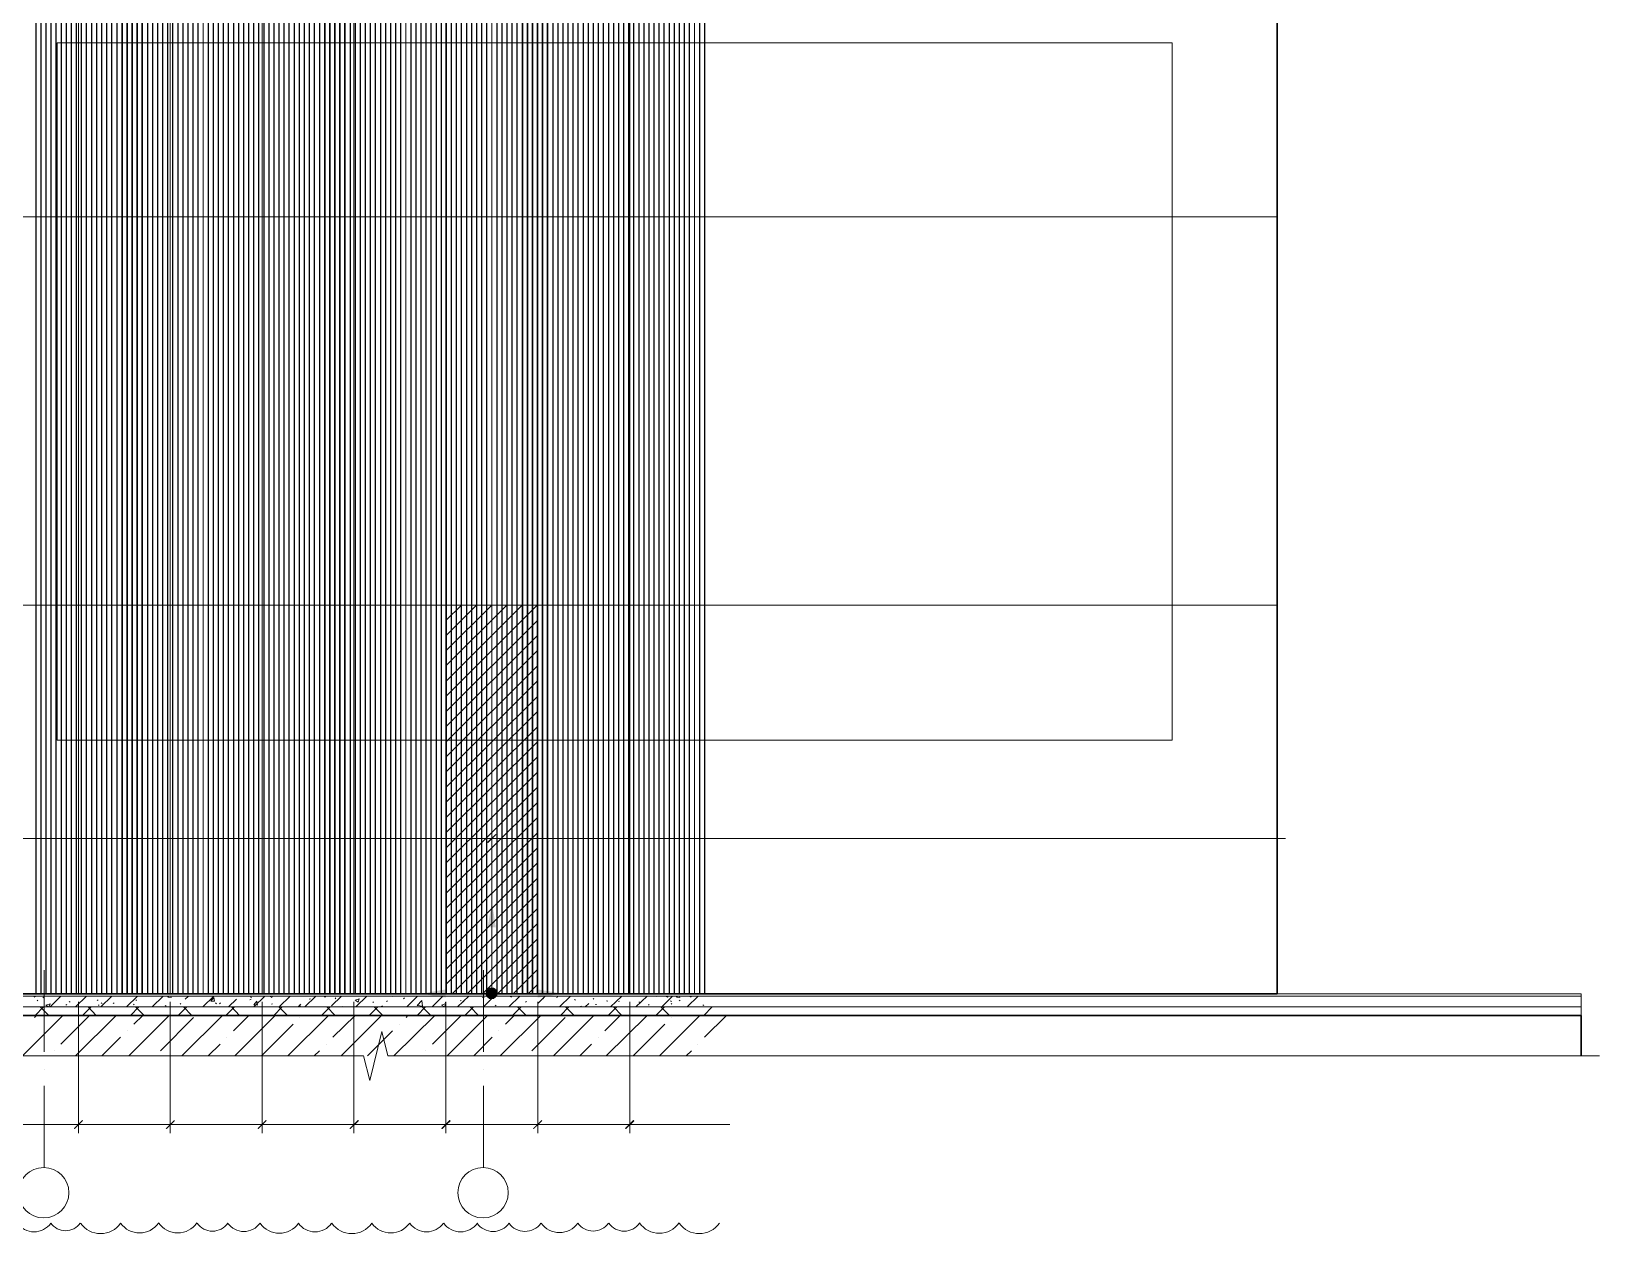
# Model space of a CAD drawing. Header units: millimetres. Extents: x -356862 to 418287, y 0 to 839748.
# Drawn here: x 407398 to 416897, y 780364 to 787647 of the extents above; entities that cross this region are included whole.
import ezdxf

# ---------------------------------------------------------------- set-up
doc = ezdxf.new("R2010")
doc.units = ezdxf.units.MM
doc.layers.add('PDF _Геометрия', color=7, linetype='Continuous', true_color=0xbababa)
doc.layers.add('PDF _Сплошная заливка', color=7, linetype='Continuous', true_color=0xf50000)

msp = doc.modelspace()

# ---------------------------------------------------------------- linework, layer by layer
at = {"layer": 'PDF _Геометрия', "color": 171, "lineweight": 20, "true_color": 0x7f7fff}
msp.add_lwpolyline([(405428.8845, 781817.6099), (414943.833, 781817.6099), (414943.833, 790083.3831), (405428.8845, 790083.3831)], close=True, dxfattribs=at)
at = {"layer": 'PDF _Геометрия', "color": 150, "lineweight": 30, "true_color": 0x0080ff}
msp.add_lwpolyline([(405428.8845, 790083.3831), (405428.8845, 781817.6099), (414943.833, 781817.6099), (414943.833, 790083.3831)], close=True, dxfattribs=at)
at = {"layer": 'PDF _Геометрия', "color": 254, "lineweight": 5, "true_color": 0xdcdcdc}
for points in [[(407424.967, 790083.3831), (407424.967, 781817.6099)], [(407455.2763, 790083.3831), (407455.2763, 781817.6099)], [(407487.7505, 790083.3831), (407487.7505, 781817.6099)], [(407518.0598, 790083.3831), (407518.0598, 781817.6099)], [(407548.369, 790083.3831), (407548.369, 781817.6099)], [(407578.6783, 790083.3831), (407578.6783, 781817.6099)], [(407608.9876, 790083.3831), (407608.9876, 781817.6099)], [(407639.2969, 790083.3831), (407639.2969, 781817.6099)], [(407671.7711, 790083.3831), (407671.7711, 781817.6099)], [(407702.0804, 790083.3831), (407702.0804, 781817.6099)], [(407732.3897, 790083.3831), (407732.3897, 781817.6099)], [(407762.6989, 790083.3831), (407762.6989, 781817.6099)], [(407793.0082, 790083.3831), (407793.0082, 781817.6099)], [(407823.3175, 790083.3831), (407823.3175, 781817.6099)], [(407855.7917, 790083.3831), (407855.7917, 781817.6099)], [(407886.101, 790083.3831), (407886.101, 781817.6099)], [(407916.4103, 790083.3831), (407916.4103, 781817.6099)], [(407946.7196, 790083.3831), (407946.7196, 781817.6099)], [(407977.0288, 790083.3831), (407977.0288, 781817.6099)], [(408009.5031, 790083.3831), (408009.5031, 781817.6099)], [(408039.8123, 790083.3831), (408039.8123, 781817.6099)], [(408070.1216, 790083.3831), (408070.1216, 781817.6099)], [(408100.4309, 790083.3831), (408100.4309, 781817.6099)], [(408130.7402, 790083.3831), (408130.7402, 781817.6099)], [(408161.0495, 790083.3831), (408161.0495, 781817.6099)], [(408193.5237, 790083.3831), (408193.5237, 781817.6099)], [(408223.833, 790083.3831), (408223.833, 781817.6099)], [(408254.1422, 790083.3831), (408254.1422, 781817.6099)], [(408284.4515, 790083.3831), (408284.4515, 781817.6099)], [(408314.7608, 790083.3831), (408314.7608, 781817.6099)], [(408345.0701, 790083.3831), (408345.0701, 781817.6099)], [(408377.5443, 790083.3831), (408377.5443, 781817.6099)], [(408407.8536, 790083.3831), (408407.8536, 781817.6099)], [(408438.1629, 790083.3831), (408438.1629, 781817.6099)], [(408468.4721, 790083.3831), (408468.4721, 781817.6099)], [(408498.7814, 790083.3831), (408498.7814, 781817.6099)], [(408531.2556, 790083.3831), (408531.2556, 781817.6099)], [(408561.5649, 790083.3831), (408561.5649, 781817.6099)], [(408591.8742, 790083.3831), (408591.8742, 781817.6099)], [(408622.1835, 790083.3831), (408622.1835, 781817.6099)], [(408652.4928, 790083.3831), (408652.4928, 781817.6099)], [(408682.802, 790083.3831), (408682.802, 781817.6099)], [(408715.2763, 790083.3831), (408715.2763, 781817.6099)], [(408745.5855, 790083.3831), (408745.5855, 781817.6099)], [(408775.8948, 790083.3831), (408775.8948, 781817.6099)], [(408806.2041, 790083.3831), (408806.2041, 781817.6099)], [(408836.5134, 790083.3831), (408836.5134, 781817.6099)], [(408866.8227, 790083.3831), (408866.8227, 781817.6099)], [(408899.2969, 790083.3831), (408899.2969, 781817.6099)], [(408929.6062, 790083.3831), (408929.6062, 781817.6099)], [(408959.9154, 790083.3831), (408959.9154, 781817.6099)], [(408990.2247, 790083.3831), (408990.2247, 781817.6099)], [(409020.534, 790083.3831), (409020.534, 781817.6099)], [(409053.0082, 790083.3831), (409053.0082, 781817.6099)], [(409083.3175, 790083.3831), (409083.3175, 781817.6099)], [(409113.6268, 790083.3831), (409113.6268, 781817.6099)], [(409143.9361, 790083.3831), (409143.9361, 781817.6099)], [(409174.2453, 790083.3831), (409174.2453, 781817.6099)], [(409204.5546, 790083.3831), (409204.5546, 781817.6099)], [(409237.0288, 790083.3831), (409237.0288, 781817.6099)], [(409267.3381, 790083.3831), (409267.3381, 781817.6099)], [(409297.6474, 790083.3831), (409297.6474, 781817.6099)], [(409327.9567, 790083.3831), (409327.9567, 781817.6099)], [(409358.266, 790083.3831), (409358.266, 781817.6099)], [(409388.5752, 790083.3831), (409388.5752, 781817.6099)], [(409421.0495, 790083.3831), (409421.0495, 781817.6099)], [(409451.3587, 790083.3831), (409451.3587, 781817.6099)], [(409481.668, 790083.3831), (409481.668, 781817.6099)], [(409511.9773, 790083.3831), (409511.9773, 781817.6099)], [(409542.2866, 790083.3831), (409542.2866, 781817.6099)], [(409572.5959, 790083.3831), (409572.5959, 781817.6099)], [(409605.0701, 790083.3831), (409605.0701, 781817.6099)], [(409635.3794, 790083.3831), (409635.3794, 781817.6099)], [(409665.6886, 790083.3831), (409665.6886, 781817.6099)], [(409695.9979, 790083.3831), (409695.9979, 781817.6099)], [(409726.3072, 790083.3831), (409726.3072, 781817.6099)], [(409758.7814, 790083.3831), (409758.7814, 781817.6099)], [(409789.0907, 790083.3831), (409789.0907, 781817.6099)], [(409819.4, 790083.3831), (409819.4, 781817.6099)], [(409849.7093, 790083.3831), (409849.7093, 781817.6099)], [(409880.0185, 790083.3831), (409880.0185, 781817.6099)], [(409910.3278, 790083.3831), (409910.3278, 781817.6099)], [(409942.802, 790083.3831), (409942.802, 781817.6099)], [(409973.1113, 790083.3831), (409973.1113, 781817.6099)], [(410003.4206, 790083.3831), (410003.4206, 781817.6099)], [(410033.7299, 790083.3831), (410033.7299, 781817.6099)], [(410064.0391, 790083.3831), (410064.0391, 781817.6099)], [(410094.3484, 790083.3831), (410094.3484, 781817.6099)], [(410126.8227, 790083.3831), (410126.8227, 781817.6099)], [(410157.1319, 790083.3831), (410157.1319, 781817.6099)], [(410187.4412, 790083.3831), (410187.4412, 781817.6099)], [(410217.7505, 790083.3831), (410217.7505, 781817.6099)], [(410248.0598, 790083.3831), (410248.0598, 781817.6099)], [(410280.534, 790083.3831), (410280.534, 781817.6099)], [(410310.8433, 790083.3831), (410310.8433, 781817.6099)], [(410341.1526, 790083.3831), (410341.1526, 781817.6099)], [(410371.4618, 790083.3831), (410371.4618, 781817.6099)], [(410401.7711, 790083.3831), (410401.7711, 781817.6099)], [(410432.0804, 790083.3831), (410432.0804, 781817.6099)], [(410464.5546, 790083.3831), (410464.5546, 781817.6099)], [(410494.8639, 790083.3831), (410494.8639, 781817.6099)], [(410525.1732, 790083.3831), (410525.1732, 781817.6099)], [(410555.4824, 790083.3831), (410555.4824, 781817.6099)], [(410585.7917, 790083.3831), (410585.7917, 781817.6099)], [(410616.101, 790083.3831), (410616.101, 781817.6099)], [(410648.5752, 790083.3831), (410648.5752, 781817.6099)], [(410678.8845, 790083.3831), (410678.8845, 781817.6099)], [(410709.1938, 790083.3831), (410709.1938, 781817.6099)], [(410739.5031, 790083.3831), (410739.5031, 781817.6099)], [(410769.8123, 790083.3831), (410769.8123, 781817.6099)], [(410800.1216, 790083.3831), (410800.1216, 781817.6099)], [(410832.5959, 790083.3831), (410832.5959, 781817.6099)], [(410862.9051, 790083.3831), (410862.9051, 781817.6099)], [(410893.2144, 790083.3831), (410893.2144, 781817.6099)], [(410923.5237, 790083.3831), (410923.5237, 781817.6099)], [(410953.833, 790083.3831), (410953.833, 781817.6099)], [(410986.3072, 790083.3831), (410986.3072, 781817.6099)], [(411016.6165, 790083.3831), (411016.6165, 781817.6099)], [(411046.9257, 790083.3831), (411046.9257, 781817.6099)], [(411077.235, 790083.3831), (411077.235, 781817.6099)], [(411107.5443, 790083.3831), (411107.5443, 781817.6099)], [(411137.8536, 790083.3831), (411137.8536, 781817.6099)], [(411170.3278, 790083.3831), (411170.3278, 781817.6099)], [(411200.6371, 790083.3831), (411200.6371, 781817.6099)], [(411230.9464, 790083.3831), (411230.9464, 781817.6099)], [(411261.2556, 790083.3831), (411261.2556, 781817.6099)], [(411291.5649, 790083.3831), (411291.5649, 781817.6099)], [(411321.8742, 790083.3831), (411321.8742, 781817.6099)], [(411354.3484, 790083.3831), (411354.3484, 781817.6099)], [(411384.6577, 790083.3831), (411384.6577, 781817.6099)], [(411414.967, 790083.3831), (411414.967, 781817.6099)], [(411445.2763, 790083.3831), (411445.2763, 781817.6099)], [(411475.5855, 790083.3831), (411475.5855, 781817.6099)]]:
    msp.add_lwpolyline(points, close=True, dxfattribs=at)
for points in [[(407427.1319, 781817.6099), (407427.1319, 790083.3831)], [(407457.4412, 781817.6099), (407457.4412, 790083.3831)], [(407485.5855, 781817.6099), (407485.5855, 790083.3831)], [(407515.8948, 781817.6099), (407515.8948, 790083.3831)], [(407546.2041, 781817.6099), (407546.2041, 790083.3831)], [(407580.8433, 781817.6099), (407580.8433, 790083.3831)], [(407611.1526, 781817.6099), (407611.1526, 790083.3831)], [(407641.4618, 781817.6099), (407641.4618, 790083.3831)], [(407669.6062, 781817.6099), (407669.6062, 790083.3831)], [(407699.9154, 781817.6099), (407699.9154, 790083.3831)], [(407730.2247, 781817.6099), (407730.2247, 790083.3831)], [(407764.8639, 781817.6099), (407764.8639, 790083.3831)], [(407795.1732, 781817.6099), (407795.1732, 790083.3831)], [(407825.4824, 781817.6099), (407825.4824, 790083.3831)], [(407853.6268, 781817.6099), (407853.6268, 790083.3831)], [(407883.9361, 781817.6099), (407883.9361, 790083.3831)], [(407918.5752, 781817.6099), (407918.5752, 790083.3831)], [(407948.8845, 781817.6099), (407948.8845, 790083.3831)], [(407979.1938, 781817.6099), (407979.1938, 790083.3831)], [(408007.3381, 781817.6099), (408007.3381, 790083.3831)], [(408037.6474, 781817.6099), (408037.6474, 790083.3831)], [(408067.9567, 781817.6099), (408067.9567, 790083.3831)], [(408102.5959, 781817.6099), (408102.5959, 790083.3831)], [(408132.9051, 781817.6099), (408132.9051, 790083.3831)], [(408163.2144, 781817.6099), (408163.2144, 790083.3831)], [(408191.3587, 781817.6099), (408191.3587, 790083.3831)], [(408221.668, 781817.6099), (408221.668, 790083.3831)], [(408251.9773, 781817.6099), (408251.9773, 790083.3831)], [(408286.6165, 781817.6099), (408286.6165, 790083.3831)], [(408316.9257, 781817.6099), (408316.9257, 790083.3831)], [(408347.235, 781817.6099), (408347.235, 790083.3831)], [(408375.3794, 781817.6099), (408375.3794, 790083.3831)], [(408405.6886, 781817.6099), (408405.6886, 790083.3831)], [(408438.1629, 781817.6099), (408438.1629, 790083.3831)], [(408470.6371, 781817.6099), (408470.6371, 790083.3831)], [(408500.9464, 781817.6099), (408500.9464, 790083.3831)], [(408529.0907, 781817.6099), (408529.0907, 790083.3831)], [(408559.4, 781817.6099), (408559.4, 790083.3831)], [(408589.7093, 781817.6099), (408589.7093, 790083.3831)], [(408624.3484, 781817.6099), (408624.3484, 790083.3831)], [(408654.6577, 781817.6099), (408654.6577, 790083.3831)], [(408684.967, 781817.6099), (408684.967, 790083.3831)], [(408713.1113, 781817.6099), (408713.1113, 790083.3831)], [(408743.4206, 781817.6099), (408743.4206, 790083.3831)], [(408773.7299, 781817.6099), (408773.7299, 790083.3831)], [(408808.369, 781817.6099), (408808.369, 790083.3831)], [(408838.6783, 781817.6099), (408838.6783, 790083.3831)], [(408868.9876, 781817.6099), (408868.9876, 790083.3831)], [(408897.1319, 781817.6099), (408897.1319, 790083.3831)], [(408927.4412, 781817.6099), (408927.4412, 790083.3831)], [(408957.7505, 781817.6099), (408957.7505, 790083.3831)], [(408992.3897, 781817.6099), (408992.3897, 790083.3831)], [(409022.6989, 781817.6099), (409022.6989, 790083.3831)], [(409050.8433, 781817.6099), (409050.8433, 790083.3831)], [(409081.1526, 781817.6099), (409081.1526, 790083.3831)], [(409111.4618, 781817.6099), (409111.4618, 790083.3831)], [(409146.101, 781817.6099), (409146.101, 790083.3831)], [(409176.4103, 781817.6099), (409176.4103, 790083.3831)], [(409206.7196, 781817.6099), (409206.7196, 790083.3831)], [(409234.8639, 781817.6099), (409234.8639, 790083.3831)], [(409265.1732, 781817.6099), (409265.1732, 790083.3831)], [(409295.4824, 781817.6099), (409295.4824, 790083.3831)], [(409330.1216, 781817.6099), (409330.1216, 790083.3831)], [(409360.4309, 781817.6099), (409360.4309, 790083.3831)], [(409390.7402, 781817.6099), (409390.7402, 790083.3831)], [(409418.8845, 781817.6099), (409418.8845, 790083.3831)], [(409449.1938, 781817.6099), (409449.1938, 790083.3831)], [(409479.5031, 781817.6099), (409479.5031, 790083.3831)], [(409514.1422, 781817.6099), (409514.1422, 790083.3831)], [(409544.4515, 781817.6099), (409544.4515, 790083.3831)], [(409574.7608, 781817.6099), (409574.7608, 790083.3831)], [(409602.9051, 781817.6099), (409602.9051, 790083.3831)], [(409633.2144, 781817.6099), (409633.2144, 790083.3831)], [(409665.6886, 781817.6099), (409665.6886, 790083.3831)], [(409698.1629, 781817.6099), (409698.1629, 790083.3831)], [(409728.4721, 781817.6099), (409728.4721, 790083.3831)], [(409756.6165, 781817.6099), (409756.6165, 790083.3831)], [(409786.9257, 781817.6099), (409786.9257, 790083.3831)], [(409817.235, 781817.6099), (409817.235, 790083.3831)], [(409851.8742, 781817.6099), (409851.8742, 790083.3831)], [(409882.1835, 781817.6099), (409882.1835, 790083.3831)], [(409912.4928, 781817.6099), (409912.4928, 790083.3831)], [(409940.6371, 781817.6099), (409940.6371, 790083.3831)], [(409970.9464, 781817.6099), (409970.9464, 790083.3831)], [(410001.2556, 781817.6099), (410001.2556, 790083.3831)], [(410035.8948, 781817.6099), (410035.8948, 790083.3831)], [(410066.2041, 781817.6099), (410066.2041, 790083.3831)], [(410096.5134, 781817.6099), (410096.5134, 790083.3831)], [(410124.6577, 781817.6099), (410124.6577, 790083.3831)], [(410154.967, 781817.6099), (410154.967, 790083.3831)], [(410187.4412, 781817.6099), (410187.4412, 790083.3831)], [(410219.9154, 781817.6099), (410219.9154, 790083.3831)], [(410250.2247, 781817.6099), (410250.2247, 790083.3831)], [(410278.369, 781817.6099), (410278.369, 790083.3831)], [(410308.6783, 781817.6099), (410308.6783, 790083.3831)], [(410338.9876, 781817.6099), (410338.9876, 790083.3831)], [(410373.6268, 781817.6099), (410373.6268, 790083.3831)], [(410403.9361, 781817.6099), (410403.9361, 790083.3831)], [(410434.2453, 781817.6099), (410434.2453, 790083.3831)], [(410462.3897, 781817.6099), (410462.3897, 790083.3831)], [(410492.6989, 781817.6099), (410492.6989, 790083.3831)], [(410523.0082, 781817.6099), (410523.0082, 790083.3831)], [(410557.6474, 781817.6099), (410557.6474, 790083.3831)], [(410587.9567, 781817.6099), (410587.9567, 790083.3831)], [(410618.266, 781817.6099), (410618.266, 790083.3831)], [(410646.4103, 781817.6099), (410646.4103, 790083.3831)], [(410676.7196, 781817.6099), (410676.7196, 790083.3831)], [(410707.0288, 781817.6099), (410707.0288, 790083.3831)], [(410741.668, 781817.6099), (410741.668, 790083.3831)], [(410771.9773, 781817.6099), (410771.9773, 790083.3831)], [(410802.2866, 781817.6099), (410802.2866, 790083.3831)], [(410830.4309, 781817.6099), (410830.4309, 790083.3831)], [(410860.7402, 781817.6099), (410860.7402, 790083.3831)], [(410895.3794, 781817.6099), (410895.3794, 790083.3831)], [(410925.6886, 781817.6099), (410925.6886, 790083.3831)], [(410955.9979, 781817.6099), (410955.9979, 790083.3831)], [(410984.1422, 781817.6099), (410984.1422, 790083.3831)], [(411014.4515, 781817.6099), (411014.4515, 790083.3831)], [(411044.7608, 781817.6099), (411044.7608, 790083.3831)], [(411079.4, 781817.6099), (411079.4, 790083.3831)], [(411109.7093, 781817.6099), (411109.7093, 790083.3831)], [(411140.0185, 781817.6099), (411140.0185, 790083.3831)], [(411168.1629, 781817.6099), (411168.1629, 790083.3831)], [(411198.4721, 781817.6099), (411198.4721, 790083.3831)], [(411228.7814, 781817.6099), (411228.7814, 790083.3831)], [(411263.4206, 781817.6099), (411263.4206, 790083.3831)], [(411293.7299, 781817.6099), (411293.7299, 790083.3831)], [(411324.0391, 781817.6099), (411324.0391, 790083.3831)], [(411352.1835, 781817.6099), (411352.1835, 790083.3831)], [(411382.4928, 781817.6099), (411382.4928, 790083.3831)], [(411414.967, 781817.6099), (411414.967, 790083.3831)], [(411447.4412, 781817.6099), (411447.4412, 790083.3831)], [(411477.7505, 781817.6099), (411477.7505, 790083.3831)]]:
    msp.add_lwpolyline(points, dxfattribs=at)
at = {"layer": 'PDF _Геометрия', "color": 150, "lineweight": 18, "true_color": 0x0080ff}
for points in [[(407682.5959, 781817.6099), (407682.5959, 790083.3831)], [(408238.9876, 781817.6099), (408238.9876, 790083.3831)], [(408795.3794, 781817.6099), (408795.3794, 790083.3831)], [(409351.7711, 781817.6099), (409351.7711, 790083.3831)], [(409908.1629, 781817.6099), (409908.1629, 790083.3831)], [(410464.5546, 781817.6099), (410464.5546, 790083.3831)], [(411020.9464, 781817.6099), (411020.9464, 790083.3831)], [(411023.1113, 781817.6099), (411023.1113, 790083.3831)]]:
    msp.add_lwpolyline(points, dxfattribs=at)
at = {"layer": 'PDF _Геометрия', "color": 252, "lineweight": 18, "true_color": 0x989898}
msp.add_lwpolyline([(407554.8639, 783352.5584), (414307.3381, 783352.5584), (414307.3381, 787578.5377), (407554.8639, 787578.5377)], close=True, dxfattribs=at)
at = {"layer": 'PDF _Геометрия', "color": 150, "lineweight": 18, "true_color": 0x0080ff}
for points in [[(405428.8845, 786524.2078), (414943.833, 786524.2078)], [(405428.8845, 784170.9089), (414943.833, 784170.9089)]]:
    msp.add_lwpolyline(points, close=True, dxfattribs=at)
at = {"layer": 'PDF _Геометрия', "color": 1, "lineweight": 0, "true_color": 0xf50000}
msp.add_lwpolyline([(409909.2453, 784170.9089, 6.4948, 6.4948, 0), (409909.2453, 781818.6924, 6.4948, 6.4948, 0), (410463.4721, 781818.6924, 6.4948, 6.4948, 0), (410463.4721, 784170.9089, 4.3299, 4.3299, 0)], format="xyseb", close=True, dxfattribs=at)
at = {"layer": 'PDF _Геометрия', "color": 1, "lineweight": 9, "true_color": 0xf50000}
for points in [[(410462.3897, 784170.9089), (409908.1629, 783618.847)], [(410371.4618, 784170.9089), (409908.1629, 783709.7748)], [(410278.369, 784170.9089), (409908.1629, 783802.8676)], [(410187.4412, 784170.9089), (409908.1629, 783893.7955)], [(410094.3484, 784170.9089), (409908.1629, 783984.7233)], [(410003.4206, 784170.9089), (409908.1629, 784077.8161)], [(409910.3278, 784170.9089), (409908.1629, 784168.7439)], [(410464.5546, 784079.981), (409908.1629, 783525.7542)], [(410464.5546, 783989.0532), (409908.1629, 783434.8264)], [(410464.5546, 783898.1254), (409908.1629, 783341.7336)], [(410464.5546, 783805.0326), (409908.1629, 783250.8058)], [(410464.5546, 783714.1047), (409908.1629, 783159.8779)], [(410464.5546, 783621.012), (409908.1629, 783066.7852)], [(410464.5546, 783530.0841), (409908.1629, 782975.8573)], [(410464.5546, 783436.9913), (409908.1629, 782882.7645)], [(410464.5546, 783346.0635), (409908.1629, 782791.8367)], [(410464.5546, 783255.1357), (409908.1629, 782698.7439)], [(410464.5546, 783162.0429), (409908.1629, 782607.8161)], [(410464.5546, 783071.1151), (409908.1629, 782516.8882)], [(410464.5546, 782978.0223), (409908.1629, 782423.7955)], [(410464.5546, 782887.0944), (409908.1629, 782332.8676)], [(410464.5546, 782794.0017), (409908.1629, 782239.7748)], [(410464.5546, 782703.0738), (409908.1629, 782148.847)], [(410464.5546, 782612.146), (409908.1629, 782055.7542)], [(410464.5546, 782519.0532), (409908.1629, 781964.8264)], [(410464.5546, 782428.1254), (409908.1629, 781873.8986)], [(410464.5546, 782335.0326), (409947.1319, 781817.6099)], [(410464.5546, 782244.1047), (410038.0598, 781817.6099)], [(410464.5546, 782151.012), (410131.1526, 781817.6099)], [(410464.5546, 782060.0841), (410222.0804, 781817.6099)], [(410464.5546, 781966.9913), (410315.1732, 781817.6099)], [(410464.5546, 781876.0635), (410406.101, 781817.6099)]]:
    msp.add_lwpolyline(points, dxfattribs=at)
at = {"layer": 'PDF _Геометрия', "color": 7, "lineweight": 18}
for points in [[(410187.4412, 782809.1563), (410187.4412, 782527.713)], [(407682.5959, 780973.28), (407682.5959, 781767.8161)], [(408238.9876, 780973.28), (408238.9876, 781767.8161)], [(408795.3794, 780973.28), (408795.3794, 781767.8161)], [(409351.7711, 780973.28), (409351.7711, 781767.8161)], [(409908.1629, 780973.28), (409908.1629, 781767.8161)], [(410464.5546, 780973.28), (410464.5546, 781767.8161)], [(411023.1113, 780973.28), (411023.1113, 781767.8161)]]:
    msp.add_lwpolyline(points, close=True, dxfattribs=at)
for points in [[(405379.0907, 782757.1975), (410237.235, 782757.1975)], [(410135.4824, 782757.1975), (414993.6268, 782757.1975)], [(407734.5546, 781025.2388), (407076.4103, 781025.2388)], [(408290.9464, 781025.2388), (407632.802, 781025.2388)], [(408847.3381, 781025.2388), (408189.1938, 781025.2388)], [(409403.7299, 781025.2388), (408745.5855, 781025.2388)], [(409960.1216, 781025.2388), (409301.9773, 781025.2388)], [(409858.369, 781025.2388), (410516.5134, 781025.2388)], [(410412.5959, 781025.2388), (411072.9051, 781025.2388)], [(410971.1526, 781025.2388), (411629.2969, 781025.2388)]]:
    msp.add_lwpolyline(points, dxfattribs=at)
at = {"layer": 'PDF _Геометрия', "color": 7, "lineweight": 9}
for points in [[(407474.7608, 781464.7233), (407474.7608, 781960.4965)], [(410135.4824, 781464.7233), (410135.4824, 781960.4965)], [(407474.7608, 781360.8058), (407474.7608, 781360.8058)], [(410135.4824, 781360.8058), (410135.4824, 781360.8058)], [(407474.7608, 780763.28), (407474.7608, 781259.0532)], [(410135.4824, 780763.28), (410135.4824, 781259.0532)]]:
    msp.add_lwpolyline(points, dxfattribs=at)
at = {"layer": 'PDF _Геометрия', "color": 7, "lineweight": 5}
for points in [[(416784.0391, 781685.548), (416784.0391, 781817.6099), (402071.0495, 781817.6099)], [(416784.0391, 781802.4553), (402071.0495, 781802.4553)], [(416784.0391, 781737.5068), (402071.0495, 781737.5068)], [(416896.6165, 781440.9089), (409557.4412, 781440.9089), (409520.6371, 781588.1254), (409447.0288, 781291.5274), (409410.2247, 781440.9089), (402071.0495, 781440.9089), (401982.2866, 781440.9089)]]:
    msp.add_lwpolyline(points, dxfattribs=at)
at = {"layer": 'PDF _Геометрия', "color": 150, "lineweight": 30, "true_color": 0x0080ff}
msp.add_lwpolyline([(413694.6577, 781817.6099), (405428.8845, 781817.6099)], dxfattribs=at)
at = {"layer": 'PDF _Геометрия', "lineweight": 5}
for points in [[(407414.1422, 781795.9604), (407420.6371, 781800.2903)], [(407433.6268, 781778.6408), (407437.9567, 781774.3109)], [(407468.266, 781795.9604), (407472.5959, 781791.6305)], [(407500.7402, 781737.5068), (407485.5855, 781748.3315), (407511.5649, 781756.9913), (407502.9051, 781737.5068)], [(407511.5649, 781737.5068), (407576.5134, 781802.4553)], [(407606.8227, 781748.3315), (407613.3175, 781752.6614)], [(407626.3072, 781769.981), (407632.802, 781765.6511)], [(407665.2763, 781737.5068), (407732.3897, 781802.4553)], [(407797.3381, 781776.4759), (407801.668, 781780.8058)], [(407801.668, 781748.3315), (407808.1629, 781748.3315)], [(407818.9876, 781737.5068), (407886.101, 781802.4553)], [(407821.1526, 781761.3212), (407827.6474, 781759.1563)], [(407892.5959, 781759.1563), (407899.0907, 781761.3212)], [(407974.8639, 781737.5068), (408039.8123, 781802.4553)], [(407983.5237, 781802.4553), (407985.6886, 781802.4553)], [(408015.9979, 781754.8264), (408020.3278, 781750.4965)], [(408031.1526, 781778.6408), (408037.6474, 781778.6408)], [(408128.5752, 781737.5068), (408195.6886, 781802.4553)], [(408208.6783, 781746.1666), (408215.1732, 781741.8367)], [(408243.3175, 781802.4553), (408245.4824, 781793.7955), (408223.833, 781795.9604), (408230.3278, 781802.4553)], [(408299.6062, 781754.8264), (408303.9361, 781759.1563)], [(408329.9154, 781785.1357), (408349.4, 781802.4553)], [(408435.9979, 781737.5068), (408503.1113, 781802.4553)], [(408513.9361, 781761.3212), (408518.266, 781756.9913)], [(408537.7505, 781756.9913), (408544.2453, 781761.3212)], [(408591.8742, 781737.5068), (408639.5031, 781785.1357)], [(408721.7711, 781780.8058), (408728.266, 781785.1357)], [(408726.101, 781798.1254), (408730.4309, 781793.7955)], [(408745.5855, 781737.5068), (408812.6989, 781802.4553)], [(408840.8433, 781802.4553), (408853.833, 781793.7955), (408858.1629, 781802.4553)], [(408851.668, 781754.8264), (408858.1629, 781756.9913)], [(408899.2969, 781737.5068), (408966.4103, 781802.4553)], [(409014.0391, 781737.5068), (409024.8639, 781748.3315), (409027.0288, 781737.5068)], [(409024.8639, 781754.8264), (409029.1938, 781750.4965)], [(409055.1732, 781737.5068), (409120.1216, 781802.4553)], [(409081.1526, 781785.1357), (409087.6474, 781787.3006)], [(409172.0804, 781798.1254), (409180.7402, 781798.1254)], [(409215.3794, 781744.0017), (409275.9979, 781802.4553)], [(409237.0288, 781791.6305), (409241.3587, 781787.3006)], [(409362.5959, 781737.5068), (409429.7093, 781802.4553)], [(409373.4206, 781802.4553), (409379.9154, 781802.4553)], [(409379.9154, 781802.4553), (409379.9154, 781802.4553)], [(409466.5134, 781763.4862), (409470.8433, 781767.8161)], [(409516.3072, 781737.5068), (409524.967, 781744.0017)], [(409548.7814, 781769.981), (409555.2763, 781774.3109)], [(409581.2556, 781800.2903), (409583.4206, 781802.4553)], [(409652.6989, 781787.3006), (409657.0288, 781791.6305)], [(409672.1835, 781737.5068), (409737.1319, 781802.4553)], [(409825.8948, 781737.5068), (409888.6783, 781800.2903)], [(409903.833, 781763.4862), (409910.3278, 781763.4862)], [(409979.6062, 781737.5068), (410046.7196, 781802.4553)], [(409994.7608, 781774.3109), (410001.2556, 781776.4759)], [(410012.0804, 781772.146), (410016.4103, 781767.8161)], [(410131.1526, 781793.7955), (410139.8123, 781793.7955)], [(410135.4824, 781737.5068), (410200.4309, 781802.4553)], [(410206.9257, 781744.0017), (410213.4206, 781748.3315)], [(410289.1938, 781737.5068), (410356.3072, 781802.4553)], [(410300.0185, 781800.2903), (410306.5134, 781795.9604)], [(410390.9464, 781765.6511), (410397.4412, 781769.981)], [(410464.5546, 781759.1563), (410510.0185, 781802.4553)], [(410494.8639, 781791.6305), (410499.1938, 781787.3006)], [(410579.2969, 781793.7955), (410585.7917, 781798.1254)], [(410596.6165, 781737.5068), (410663.7299, 781802.4553)], [(410687.5443, 781782.9707), (410694.0391, 781778.6408)], [(410752.4928, 781737.5068), (410774.1422, 781759.1563)], [(410800.1216, 781785.1357), (410804.4515, 781789.4656)], [(410815.2763, 781752.6614), (410821.7711, 781752.6614)], [(410882.3897, 781774.3109), (410888.8845, 781772.146)], [(410906.2041, 781737.5068), (410973.3175, 781802.4553)], [(410953.833, 781769.981), (410960.3278, 781772.146)], [(411057.7505, 781737.5068), (411059.9154, 781737.5068), (411127.0288, 781802.4553)], [(411077.235, 781767.8161), (411083.7299, 781763.4862)], [(411135.6886, 781748.3315), (411140.0185, 781752.6614)], [(411183.3175, 781800.2903), (411189.8123, 781802.4553)], [(411215.7917, 781737.5068), (411280.7402, 781802.4553)], [(411239.6062, 781802.4553), (411250.4309, 781795.9604), (411254.7608, 781802.4553)], [(411269.9154, 781774.3109), (411274.2453, 781769.981)], [(411272.0804, 781759.1563), (411276.4103, 781754.8264)], [(411324.0391, 781802.4553), (411326.2041, 781793.7955), (411304.5546, 781795.9604), (411311.0495, 781802.4553)], [(411321.8742, 781774.3109), (411328.369, 781778.6408)], [(411369.5031, 781737.5068), (411436.6165, 781802.4553)], [(411388.9876, 781800.2903), (411393.3175, 781795.9604)], [(411464.7608, 781750.4965), (411471.2556, 781746.1666)], [(407344.8639, 781440.9089), (407589.5031, 781685.548)], [(407416.3072, 781672.5584), (407429.2969, 781685.548)], [(407420.6371, 781685.548), (407470.4309, 781737.5068)], [(407502.9051, 781685.548), (407450.9464, 781737.5068)], [(407576.5134, 781512.3522), (407749.7093, 781685.548)], [(407665.2763, 781440.9089), (407912.0804, 781685.548)], [(407708.5752, 781685.548), (407760.534, 781737.5068)], [(407790.8433, 781685.548), (407741.0495, 781737.5068)], [(407987.8536, 781440.9089), (408232.4928, 781685.548)], [(407998.6783, 781685.548), (408048.4721, 781737.5068)], [(408018.1629, 781633.5893), (408072.2866, 781685.548)], [(408080.9464, 781685.548), (408028.9876, 781737.5068)], [(408180.534, 781471.2181), (408379.7093, 781672.5584)], [(408286.6165, 781685.548), (408338.5752, 781737.5068)], [(408308.266, 781440.9089), (408555.0701, 781685.548)], [(408368.8845, 781685.548), (408319.0907, 781737.5068)], [(408403.5237, 781737.5068), (408403.5237, 781737.5068)], [(408576.7196, 781685.548), (408628.6783, 781737.5068)], [(408658.9876, 781685.548), (408609.1938, 781737.5068)], [(408622.1835, 781592.4553), (408715.2763, 781685.548)], [(408630.8433, 781440.9089), (408875.4824, 781685.548)], [(408715.2763, 781737.5068), (408721.7711, 781737.5068)], [(408866.8227, 781685.548), (408916.6165, 781737.5068)], [(408949.0907, 781685.548), (408897.1319, 781737.5068)], [(408951.2556, 781440.9089), (409198.0598, 781685.548)], [(409022.6989, 781672.5584), (409022.6989, 781672.5584)], [(409154.7608, 781685.548), (409206.7196, 781737.5068)], [(409237.0288, 781685.548), (409187.235, 781737.5068)], [(409224.0391, 781553.4862), (409358.266, 781685.548)], [(409273.833, 781440.9089), (409518.4721, 781685.548)], [(409278.1629, 781737.5068), (409282.4928, 781739.6718)], [(409444.8639, 781685.548), (409496.8227, 781737.5068)], [(409527.1319, 781685.548), (409475.1732, 781737.5068)], [(409594.2453, 781440.9089), (409841.0495, 781685.548)], [(409667.8536, 781672.5584), (409678.6783, 781685.548)], [(409734.967, 781685.548), (409784.7608, 781737.5068)], [(409817.235, 781685.548), (409765.2763, 781737.5068)], [(409828.0598, 781512.3522), (410001.2556, 781685.548)], [(409916.8227, 781440.9089), (410161.4618, 781685.548)], [(410022.9051, 781685.548), (410074.8639, 781737.5068)], [(410105.1732, 781685.548), (410055.3794, 781737.5068)], [(410237.235, 781440.9089), (410484.0391, 781685.548)], [(410269.7093, 781633.5893), (410321.668, 781685.548)], [(410313.0082, 781685.548), (410364.967, 781737.5068)], [(410395.2763, 781685.548), (410343.3175, 781737.5068)], [(410429.9154, 781471.2181), (410631.2556, 781672.5584)], [(410559.8123, 781440.9089), (410804.4515, 781685.548)], [(410603.1113, 781685.548), (410652.9051, 781737.5068)], [(410685.3794, 781685.548), (410633.4206, 781737.5068)], [(410724.3484, 781739.6718), (410730.8433, 781741.8367)], [(410871.5649, 781592.4553), (410964.6577, 781685.548)], [(410880.2247, 781440.9089), (411127.0288, 781685.548)], [(410891.0495, 781685.548), (410943.0082, 781737.5068)], [(410973.3175, 781685.548), (410923.5237, 781737.5068)], [(411181.1526, 781685.548), (411233.1113, 781737.5068)], [(411202.802, 781440.9089), (411447.4412, 781685.548)], [(411263.4206, 781685.548), (411211.4618, 781737.5068)], [(411274.2453, 781672.5584), (411274.2453, 781672.5584)], [(411471.2556, 781685.548), (411521.0495, 781737.5068)], [(411475.5855, 781553.4862), (411607.6474, 781685.548)], [(407979.1938, 781592.4553), (407979.1938, 781592.4553)], [(408791.0495, 781440.9089), (408983.7299, 781633.5893)], [(409434.0391, 781440.9089), (409585.5855, 781592.4553)], [(409626.7196, 781633.5893), (409626.7196, 781633.5893)], [(410228.5752, 781592.4553), (410228.5752, 781592.4553)], [(411042.5959, 781440.9089), (411235.2763, 781633.5893)], [(407537.5443, 781471.2181), (407537.5443, 781471.2181)], [(407825.4824, 781440.9089), (407938.0598, 781553.4862)], [(408468.4721, 781440.9089), (408542.0804, 781512.3522)], [(408581.0495, 781553.4862), (408581.0495, 781553.4862)], [(409111.4618, 781440.9089), (409143.9361, 781471.2181)], [(409185.0701, 781512.3522), (409185.0701, 781512.3522)], [(409786.9257, 781471.2181), (409786.9257, 781471.2181)], [(410077.0288, 781440.9089), (410189.6062, 781553.4862)], [(410720.0185, 781440.9089), (410791.4618, 781512.3522)], [(410832.5959, 781553.4862), (410832.5959, 781553.4862)], [(411363.0082, 781440.9089), (411395.4824, 781471.2181)], [(411434.4515, 781512.3522), (411434.4515, 781512.3522)]]:
    msp.add_lwpolyline(points, dxfattribs=at)
for points in [[(408503.1113, 781793.7955), (408507.4412, 781772.146), (408485.7917, 781772.146)], [(408762.9051, 781772.146), (408767.235, 781748.3315), (408745.5855, 781750.4965)], [(409384.2453, 781787.3006), (409377.7505, 781765.6511), (409358.266, 781778.6408)], [(409767.4412, 781741.8367), (409734.967, 781746.1666), (409763.1113, 781776.4759)], [(409908.1629, 781759.1563), (409899.5031, 781737.5068), (409882.1835, 781748.3315)]]:
    msp.add_lwpolyline(points, close=True, dxfattribs=at)
at = {"layer": 'PDF _Геометрия', "color": 7, "lineweight": 30}
msp.add_lwpolyline([(416784.0391, 781440.9089), (416784.0391, 781685.548), (402071.0495, 781685.548)], dxfattribs=at)
at = {"layer": 'PDF _Геометрия', "color": 1, "lineweight": 20}
for points in [[(407695.5561, 780427.2298, 0.520539885), (407938.5077, 780427.2298, 0.520539952), (408167.4046, 780427.865)], [(408783.3945, 780426.6232, 0.520539939), (409015.7059, 780426.6232, 0.520540055), (409216.2491, 780426.975)], [(409217.5787, 780427.2298, 0.520539885), (409460.5303, 780427.2298, 0.520539952), (409689.4228, 780427.865, 0.52053993), (409893.5129, 780427.8981)], [(410097.5936, 780427.2937, 0.520539841), (410290.8908, 780427.2937, 0.520539841), (410483.5778, 780427.2937)], [(410486.1046, 780428.1838, 0.520539888), (410707.7758, 780428.1838, 0.52053993), (410893.556, 780427.6125)]]:
    msp.add_lwpolyline(points, format="xyb", dxfattribs=at)
at = {"layer": 'PDF _Геометрия', "color": 1, "lineweight": 30, "true_color": 0xfa0000}
msp.add_circle((410185.5824, 781819.9775), 31.3917, dxfattribs=at)
at = {"layer": 'PDF _Геометрия', "color": 7, "lineweight": 20}
for centre in [(407472.7897, 780611.8856), (410133.6192, 780611.8856)]:
    msp.add_circle(centre, 152.6288, dxfattribs=at)
at = {"layer": 'PDF _Геометрия', "color": 1, "lineweight": 20}
for centre, radius, start, end in [((407414.3339, 780499.3039), 124.4846, 215.00244521, 324.99755479), ((407604.8581, 780490.644), 109.3299, 215.00243323, 324.99756677), ((408284.6784, 780510.1286), 141.8041, 215.00244437, 324.99755563), ((408494.6894, 780492.809), 113.6598, 215.00244518, 324.99755482), ((408685.2136, 780497.1389), 120.1546, 215.00242959, 324.99757041), ((409997.2253, 780499.3039), 124.4846, 215.00244521, 324.99755479), ((410988.8113, 780492.809), 113.6598, 215.00244518, 324.99755482), ((411200.9851, 780512.2957), 146.134, 215.00244578, 324.99755422), ((411443.4681, 780512.2958), 148.299, 215.00244921, 324.99755079)]:
    msp.add_arc(centre, radius, start, end, dxfattribs=at)
at = {"layer": 'PDF _Сплошная заливка', "color": 7, "transparency": 33554559}
for points in [[(410157.1319, 782735.548), (410163.6268, 782729.0532), (410209.0907, 782785.3419)], [(410209.0907, 782785.3419), (410163.6268, 782729.0532), (410157.1319, 782735.548)], [(410163.6268, 782729.0532), (410209.0907, 782785.3419), (410215.5855, 782781.012)], [(410215.5855, 782781.012), (410209.0907, 782785.3419), (410163.6268, 782729.0532)], [(407706.4103, 781053.3831), (407660.9464, 780997.0944), (407654.4515, 781001.4243)], [(407654.4515, 781001.4243), (407660.9464, 780997.0944), (407706.4103, 781053.3831)], [(407710.7402, 781046.8882), (407706.4103, 781053.3831), (407660.9464, 780997.0944)], [(407660.9464, 780997.0944), (407706.4103, 781053.3831), (407710.7402, 781046.8882)], [(408262.802, 781053.3831), (408217.3381, 780997.0944), (408210.8433, 781001.4243)], [(408210.8433, 781001.4243), (408217.3381, 780997.0944), (408262.802, 781053.3831)], [(408267.1319, 781046.8882), (408262.802, 781053.3831), (408217.3381, 780997.0944)], [(408217.3381, 780997.0944), (408262.802, 781053.3831), (408267.1319, 781046.8882)], [(408819.1938, 781053.3831), (408773.7299, 780997.0944), (408767.235, 781001.4243)], [(408767.235, 781001.4243), (408773.7299, 780997.0944), (408819.1938, 781053.3831)], [(408823.5237, 781046.8882), (408819.1938, 781053.3831), (408773.7299, 780997.0944)], [(408773.7299, 780997.0944), (408819.1938, 781053.3831), (408823.5237, 781046.8882)], [(409375.5855, 781053.3831), (409330.1216, 780997.0944), (409323.6268, 781001.4243)], [(409323.6268, 781001.4243), (409330.1216, 780997.0944), (409375.5855, 781053.3831)], [(409382.0804, 781046.8882), (409375.5855, 781053.3831), (409330.1216, 780997.0944)], [(409330.1216, 780997.0944), (409375.5855, 781053.3831), (409382.0804, 781046.8882)], [(409880.0185, 781001.4243), (409886.5134, 780997.0944), (409931.9773, 781053.3831)], [(409931.9773, 781053.3831), (409886.5134, 780997.0944), (409880.0185, 781001.4243)], [(409886.5134, 780997.0944), (409931.9773, 781053.3831), (409938.4721, 781046.8882)], [(409938.4721, 781046.8882), (409931.9773, 781053.3831), (409886.5134, 780997.0944)], [(410436.4103, 781001.4243), (410440.7402, 780997.0944), (410488.369, 781053.3831)], [(410488.369, 781053.3831), (410440.7402, 780997.0944), (410436.4103, 781001.4243)], [(410440.7402, 780997.0944), (410488.369, 781053.3831), (410492.6989, 781046.8882)], [(410492.6989, 781046.8882), (410488.369, 781053.3831), (410440.7402, 780997.0944)], [(410992.802, 781001.4243), (410999.2969, 780997.0944), (411044.7608, 781053.3831)], [(411044.7608, 781053.3831), (410999.2969, 780997.0944), (410992.802, 781001.4243)], [(410999.2969, 780997.0944), (411044.7608, 781053.3831), (411051.2556, 781046.8882)], [(411051.2556, 781046.8882), (411044.7608, 781053.3831), (410999.2969, 780997.0944)]]:
    msp.add_solid(points, dxfattribs=at)
at = {"layer": 'PDF _Сплошная заливка', "color": 1, "true_color": 0xfa0000, "transparency": 33554559}
for points in [[(410211.2556, 782220.2903), (410187.4412, 782374.0017), (410161.4618, 782220.2903)], [(410189.6062, 782278.7439), (410183.1113, 782278.7439), (410189.6062, 781817.6099)], [(410183.1113, 782278.7439), (410189.6062, 781817.6099), (410183.1113, 781817.6099)], [(409908.1629, 781793.7955), (409756.6165, 781817.6099), (409908.1629, 781843.5893)], [(410161.4618, 781834.9295), (410211.2556, 781834.9295), (410163.6268, 781839.2594)], [(410163.6268, 781839.2594), (410209.0907, 781839.2594), (410167.9567, 781843.5893)], [(410211.2556, 781834.9295), (410163.6268, 781839.2594), (410209.0907, 781839.2594)], [(410167.9567, 781843.5893), (410204.7608, 781843.5893), (410172.2866, 781845.7542)], [(410209.0907, 781839.2594), (410167.9567, 781843.5893), (410204.7608, 781843.5893)], [(410172.2866, 781845.7542), (410200.4309, 781845.7542), (410178.7814, 781847.9192)], [(410204.7608, 781843.5893), (410172.2866, 781845.7542), (410200.4309, 781845.7542)], [(410200.4309, 781845.7542), (410178.7814, 781847.9192), (410193.9361, 781847.9192)], [(410178.7814, 781847.9192), (410193.9361, 781847.9192), (410183.1113, 781847.9192)], [(410193.9361, 781847.9192), (410183.1113, 781847.9192), (410189.6062, 781847.9192)], [(410464.5546, 781793.7955), (410616.101, 781817.6099), (410464.5546, 781843.5893)], [(410061.8742, 781821.9398), (410061.8742, 781815.445), (410187.4412, 781821.9398)], [(410061.8742, 781815.445), (410187.4412, 781821.9398), (410187.4412, 781815.445)], [(410154.967, 781817.6099), (410217.7505, 781817.6099), (410157.1319, 781824.1047)], [(410157.1319, 781813.28), (410215.5855, 781813.28), (410154.967, 781817.6099)], [(410215.5855, 781813.28), (410154.967, 781817.6099), (410217.7505, 781817.6099)], [(410157.1319, 781830.5996), (410215.5855, 781830.5996), (410161.4618, 781834.9295)], [(410157.1319, 781824.1047), (410215.5855, 781824.1047), (410157.1319, 781830.5996)], [(410215.5855, 781824.1047), (410157.1319, 781830.5996), (410215.5855, 781830.5996)], [(410217.7505, 781817.6099), (410157.1319, 781824.1047), (410215.5855, 781824.1047)], [(410157.1319, 781806.7852), (410215.5855, 781806.7852), (410157.1319, 781813.28)], [(410215.5855, 781806.7852), (410157.1319, 781813.28), (410215.5855, 781813.28)], [(410161.4618, 781802.4553), (410211.2556, 781802.4553), (410157.1319, 781806.7852)], [(410211.2556, 781802.4553), (410157.1319, 781806.7852), (410215.5855, 781806.7852)], [(410215.5855, 781830.5996), (410161.4618, 781834.9295), (410211.2556, 781834.9295)], [(410163.6268, 781798.1254), (410209.0907, 781798.1254), (410161.4618, 781802.4553)], [(410209.0907, 781798.1254), (410161.4618, 781802.4553), (410211.2556, 781802.4553)], [(410167.9567, 781793.7955), (410204.7608, 781793.7955), (410163.6268, 781798.1254)], [(410204.7608, 781793.7955), (410163.6268, 781798.1254), (410209.0907, 781798.1254)], [(410172.2866, 781791.6305), (410200.4309, 781791.6305), (410167.9567, 781793.7955)], [(410200.4309, 781791.6305), (410167.9567, 781793.7955), (410204.7608, 781793.7955)], [(410178.7814, 781789.4656), (410193.9361, 781789.4656), (410172.2866, 781791.6305)], [(410193.9361, 781789.4656), (410172.2866, 781791.6305), (410200.4309, 781791.6305)], [(410183.1113, 781787.3006), (410189.6062, 781787.3006), (410178.7814, 781789.4656)], [(410189.6062, 781787.3006), (410178.7814, 781789.4656), (410193.9361, 781789.4656)], [(410310.8433, 781815.445), (410310.8433, 781821.9398), (410187.4412, 781815.445)], [(410310.8433, 781821.9398), (410187.4412, 781815.445), (410187.4412, 781821.9398)]]:
    msp.add_solid(points, dxfattribs=at)

doc.saveas('drawing.dxf')
